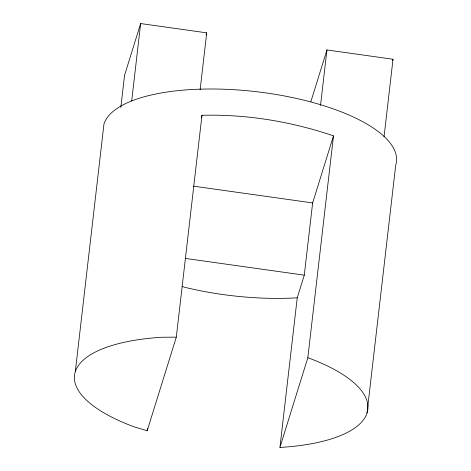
<?xml version="1.0" encoding="UTF-8"?>
<svg xmlns="http://www.w3.org/2000/svg" width="471" height="471" viewBox="0 0 471 471"><rect width="100%" height="100%" fill="white"/><g stroke="black" fill="none" stroke-linecap="round" stroke-linejoin="round"><path stroke-width="0.71" d="M75.301 371.707L103.961 124.038A147.635 53.388 6.6 0 1 266.203 92.958A147.635 53.388 6.6 0 1 395.699 165.315L367.039 412.979M120.829 107.435L124.55 75.307L140.646 23.55L206.716 32.852L200.122 89.802M131.692 100.947L140.646 23.55M333.497 135.866L312.638 202.924L304.284 275.164L297.236 297.819L279.921 447.45L307.828 357.73L333.497 135.866C291.284 121.524 246.586 114.112 201.971 115.295L176.301 337.165L162.418 337.236A147.635 53.388 6.6 0 0 134.052 426.814L147.188 430.782L147.441 428.592M320.527 105.445L326.951 49.955L393.02 59.252L384.065 136.649M206.062 34.948L206.716 32.852M201.323 117.385L201.971 115.295M147.188 430.782L176.301 337.165M310.854 101.712L326.951 49.955M392.584 60.653L393.02 59.252M193.575 186.169L312.638 202.924M185.215 258.402L304.284 275.164M182.094 286.474L184.915 287.328A147.635 53.388 6.6 0 0 297.236 297.819M307.828 357.73L308.287 357.872A147.635 53.388 6.6 0 1 279.921 447.45"/></g></svg>
